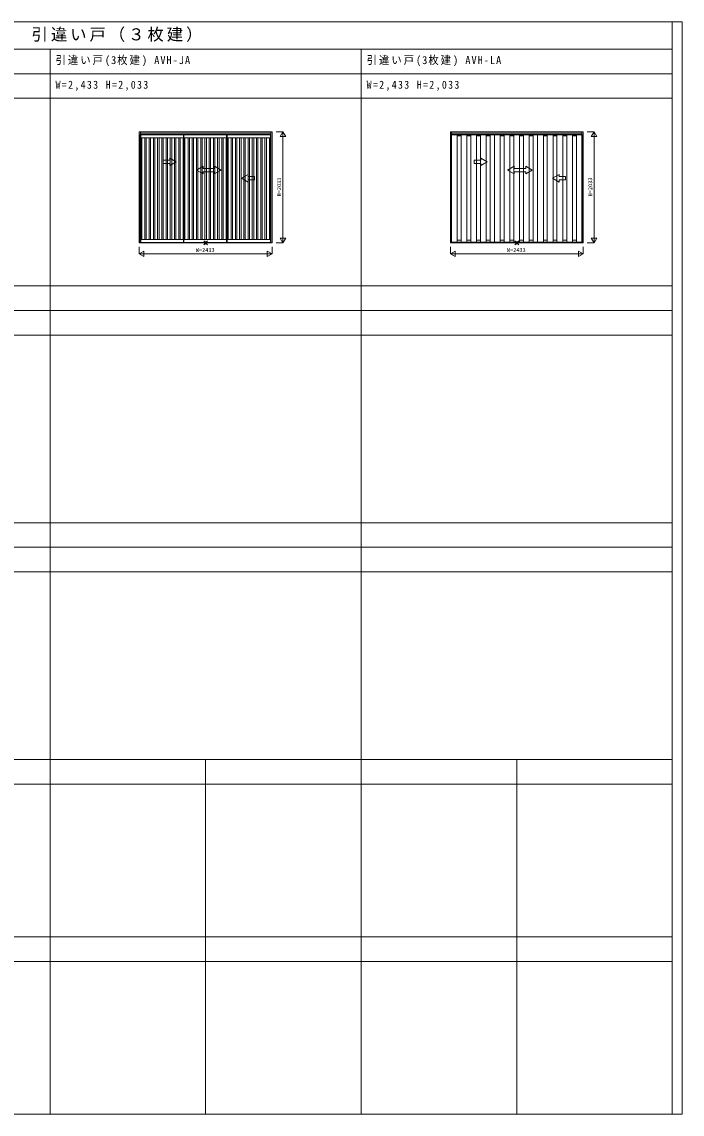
# Model space of a CAD drawing. Units: millimetres, scale not verified. Extents: x -21025 to 7656, y -14850 to 5150.
# Drawn here: x -4443 to 7656, y -14850 to 5150 of the extents above; entities that cross this region are included whole.
import ezdxf
from ezdxf.enums import TextEntityAlignment as Align

# ---------------------------------------------------------------- set-up
doc = ezdxf.new("R2010")
doc.units = ezdxf.units.MM
doc.header["$LTSCALE"] = 50
doc.linetypes.add('DASHED3', pattern=[4, 3, -1])
doc.layers.add('0-0_0', color=7, linetype='Continuous')
for name, color, linetype, lineweight in [('0-1_YKK_F1', 7, 'Continuous', 9), ('0-2_YKK_IN', 7, 'Continuous', 9), ('0-3_YKK_A1', 4, 'Continuous', 9), ('0-4_YKK_N1', 2, 'Continuous', 9)]:
    doc.layers.add(name, color=color, linetype=linetype, lineweight=lineweight)
doc.styles.add('ＭＳ ゴシック', font='')
doc.styles.get('ＭＳ ゴシック').set_extended_font_data('MS Gothic')

msp = doc.modelspace()

# ---------------------------------------------------------------- linework, layer by layer
at = {"layer": '0-1_YKK_F1'}
for p, q in [((-21025, 5150), (7656.02, 5150)), ((7475, -14850), (7475, 5150)), ((7656.02, -14850), (7656.02, 5150)), ((-21025, 4650), (7475, 4650)), ((-3925, -14850), (-3925, 4650)), ((1775, -14850), (1775, 4650)), ((-21025, 4200), (7475, 4200)), ((-21025, 3750), (7475, 3750)), ((-21025, 315), (7475, 315)), ((-21025, -135), (7475, -135)), ((-21025, -585), (7475, -585)), ((-21025, -4020), (7475, -4020)), ((-21025, -4470), (7475, -4470)), ((-21025, -4920), (7475, -4920)), ((-21025, -8355), (7475, -8355)), ((-1075, -14850), (-1075, -8355)), ((4625, -14850), (4625, -8355)), ((-21025, -8805), (7475, -8805)), ((-21025, -11602.5), (7475, -11602.5)), ((-21025, -12052.5), (7475, -12052.5)), ((-21025, -14850), (7656.02, -14850))]:
    msp.add_line(p, q, dxfattribs=at)
at = {"layer": '0-2_YKK_IN'}
for p, q in [((-1110.36, 1137.85), (-1039.64, 1067.15)), ((-1110.36, 1067.15), (-1039.64, 1137.85)), ((4589.64, 1137.85), (4660.36, 1067.15)), ((4589.64, 1067.15), (4660.36, 1137.85))]:
    msp.add_line(p, q, dxfattribs=at)
for centre in [(-1075, 1102.5), (4625, 1102.5)]:
    msp.add_circle(centre, 25, dxfattribs=at)
at = {"layer": '0-3_YKK_A1'}
for p, q in [((-2291.5, 3135.5), (-2291.5, 1102.5)), ((141.5, 3135.5), (-2291.5, 3135.5)), ((122, 3085.5), (-2272, 3085.5)), ((-2272, 1114.5), (-2272, 3085.5)), ((-2267.5, 3135.5), (-2267.5, 1102.5)), ((117.5, 3111.5), (-2267.5, 3111.5)), ((117.5, 3081.5), (-2267.5, 3081.5)), ((-2262.5, 1114.5), (-2262.5, 3085.5)), ((-1482, 3028.5), (-2262.5, 3028.5)), ((-2245.5, 1166.5), (-2245.5, 3028.5)), ((-2243.5, 1166.5), (-2243.5, 3028.5)), ((-2188.45, 3028.5), (-2188.45, 1166.5)), ((-2162.45, 1166.5), (-2162.45, 3028.5)), ((-2110.9, 3028.5), (-2110.9, 1166.5)), ((-2084.9, 1166.5), (-2084.9, 3028.5)), ((-2033.35, 3028.5), (-2033.35, 1166.5)), ((-2007.35, 1166.5), (-2007.35, 3028.5)), ((-1955.8, 3028.5), (-1955.8, 1166.5)), ((-1929.8, 1166.5), (-1929.8, 3028.5)), ((-1878.25, 3028.5), (-1878.25, 1166.5)), ((-1852.25, 1166.5), (-1852.25, 3028.5)), ((-1800.7, 3028.5), (-1800.7, 1166.5)), ((-1774.7, 1166.5), (-1774.7, 3028.5)), ((-1723.15, 3028.5), (-1723.15, 1166.5)), ((-1697.15, 1166.5), (-1697.15, 3028.5)), ((-1645.6, 3028.5), (-1645.6, 1166.5)), ((-1619.6, 1166.5), (-1619.6, 3028.5)), ((-1568.05, 3028.5), (-1568.05, 1166.5)), ((-1542.05, 1166.5), (-1542.05, 3028.5)), ((-1487, 3028.5), (-1487, 1166.5)), ((-1485, 3028.5), (-1485, 1166.5)), ((-1482, 1114.5), (-1482, 3085.5)), ((-1472.5, 1114.5), (-1472.5, 3085.5)), ((-692, 3028.5), (-1472.5, 3028.5)), ((-1455.5, 1166.5), (-1455.5, 3028.5)), ((-1453.5, 1166.5), (-1453.5, 3028.5)), ((-1398.45, 3028.5), (-1398.45, 1166.5)), ((-1372.45, 1166.5), (-1372.45, 3028.5)), ((-1320.9, 3028.5), (-1320.9, 1166.5)), ((-1294.9, 1166.5), (-1294.9, 3028.5)), ((-1243.35, 3028.5), (-1243.35, 1166.5)), ((-1217.35, 1166.5), (-1217.35, 3028.5)), ((-1165.8, 3028.5), (-1165.8, 1166.5)), ((-1139.8, 1166.5), (-1139.8, 3028.5)), ((-1088.25, 3028.5), (-1088.25, 1166.5)), ((-1062.25, 1166.5), (-1062.25, 3028.5)), ((-1010.7, 3028.5), (-1010.7, 1166.5)), ((-984.7, 1166.5), (-984.7, 3028.5)), ((-933.15, 3028.5), (-933.15, 1166.5)), ((-907.15, 1166.5), (-907.15, 3028.5)), ((-855.6, 3028.5), (-855.6, 1166.5)), ((-829.6, 1166.5), (-829.6, 3028.5)), ((-778.05, 3028.5), (-778.05, 1166.5)), ((-752.05, 1166.5), (-752.05, 3028.5)), ((-697, 3028.5), (-697, 1166.5)), ((-695, 3028.5), (-695, 1166.5)), ((-692, 3085.5), (-692, 1114.5)), ((-682.5, 1114.5), (-682.5, 3085.5)), ((112, 3028.5), (-682.5, 3028.5)), ((-665.5, 1166.5), (-665.5, 3028.5)), ((-663.5, 1166.5), (-663.5, 3028.5)), ((-608.45, 3028.5), (-608.45, 1166.5)), ((-582.45, 1166.5), (-582.45, 3028.5)), ((-530.9, 3028.5), (-530.9, 1166.5)), ((-504.9, 1166.5), (-504.9, 3028.5)), ((-453.35, 3028.5), (-453.35, 1166.5)), ((-427.35, 1166.5), (-427.35, 3028.5)), ((-375.8, 3028.5), (-375.8, 1166.5)), ((-349.8, 1166.5), (-349.8, 3028.5)), ((-298.25, 3028.5), (-298.25, 1166.5)), ((-272.25, 1166.5), (-272.25, 3028.5)), ((-220.7, 3028.5), (-220.7, 1166.5)), ((-194.7, 1166.5), (-194.7, 3028.5)), ((-143.15, 3028.5), (-143.15, 1166.5)), ((-117.15, 1166.5), (-117.15, 3028.5)), ((-65.6, 3028.5), (-65.6, 1166.5)), ((-39.6, 1166.5), (-39.6, 3028.5)), ((11.95, 3028.5), (11.95, 1166.5)), ((37.95, 1166.5), (37.95, 3028.5)), ((93, 3028.5), (93, 1166.5)), ((95, 3028.5), (95, 1166.5)), ((112, 3085.5), (112, 1114.5)), ((117.5, 1102.5), (117.5, 3135.5)), ((122, 1114.5), (122, 3085.5)), ((141.5, 1102.5), (141.5, 3135.5)), ((3408.5, 3135.5), (3408.5, 1102.5)), ((5841.5, 3135.5), (3408.5, 3135.5)), ((5822, 3085.5), (3428, 3085.5)), ((3428, 1114.5), (3428, 3085.5)), ((3432.5, 3135.5), (3432.5, 1102.5)), ((5817.5, 3111.5), (3432.5, 3111.5)), ((5817.5, 3081.5), (3432.5, 3081.5)), ((3533, 1114.5), (3533, 3080.5)), ((3533, 3060.5), (3605.25, 3060.5)), ((3605.25, 3080.5), (3605.25, 1114.5)), ((3710.25, 1114.5), (3710.25, 3080.5)), ((3710.25, 3060.5), (3782.5, 3060.5)), ((3782.5, 3080.5), (3782.5, 1114.5)), ((3887.5, 1114.5), (3887.5, 3080.5)), ((3887.5, 3060.5), (3959.75, 3060.5)), ((3959.75, 3080.5), (3959.75, 1114.5)), ((4064.75, 1114.5), (4064.75, 3080.5)), ((4064.75, 3060.5), (4137, 3060.5)), ((4137, 3080.5), (4137, 1114.5)), ((4218, 1114.5), (4218, 3085.5)), ((4323, 1114.5), (4323, 3080.5)), ((4323, 3060.5), (4395.25, 3060.5)), ((4395.25, 3080.5), (4395.25, 1114.5)), ((4500.25, 1114.5), (4500.25, 3080.5)), ((4500.25, 3060.5), (4572.5, 3060.5)), ((4572.5, 3080.5), (4572.5, 1114.5)), ((4677.5, 1114.5), (4677.5, 3080.5)), ((4677.5, 3060.5), (4749.75, 3060.5)), ((4749.75, 3080.5), (4749.75, 1114.5)), ((4854.75, 1114.5), (4854.75, 3080.5)), ((4854.75, 3060.5), (4927, 3060.5)), ((4927, 3080.5), (4927, 1114.5)), ((5008, 3085.5), (5008, 1114.5)), ((5113, 1114.5), (5113, 3080.5)), ((5113, 3060.5), (5185.25, 3060.5)), ((5185.25, 3080.5), (5185.25, 1114.5)), ((5290.25, 1114.5), (5290.25, 3080.5)), ((5290.25, 3060.5), (5362.5, 3060.5)), ((5362.5, 3080.5), (5362.5, 1114.5)), ((5467.5, 1114.5), (5467.5, 3080.5)), ((5467.5, 3060.5), (5539.75, 3060.5)), ((5539.75, 3080.5), (5539.75, 1114.5)), ((5644.75, 1114.5), (5644.75, 3080.5)), ((5644.75, 3060.5), (5717, 3060.5)), ((5717, 3080.5), (5717, 1114.5)), ((5817.5, 1102.5), (5817.5, 3135.5)), ((5822, 1114.5), (5822, 3085.5)), ((5841.5, 1102.5), (5841.5, 3135.5)), ((-1854, 2616.45), (-1854, 2556.45)), ((-1734, 2616.45), (-1854, 2616.45)), ((-1734, 2616.45), (-1734, 2655.73)), ((-1614, 2586.45), (-1734, 2655.73)), ((3846, 2616.45), (3846, 2556.45)), ((3966, 2616.45), (3846, 2616.45)), ((3966, 2616.45), (3966, 2655.73)), ((4086, 2586.45), (3966, 2655.73)), ((-1854, 2556.45), (-1734, 2556.45)), ((-1614, 2586.45), (-1734, 2517.17)), ((-1734, 2517.17), (-1734, 2556.45)), ((-1241.5, 2436.45), (-1121.5, 2505.73)), ((-1241.5, 2436.45), (-1121.5, 2366.45)), ((-1121.5, 2505.73), (-1121.5, 2466.45)), ((-1121.5, 2466.45), (-911.5, 2466.45)), ((-791.5, 2436.45), (-911.5, 2505.73)), ((-911.5, 2505.73), (-911.5, 2466.45)), ((-791.5, 2436.45), (-911.5, 2366.45)), ((-911.5, 2406.45), (-911.5, 2366.45)), ((3846, 2556.45), (3966, 2556.45)), ((4086, 2586.45), (3966, 2517.17)), ((3966, 2517.17), (3966, 2556.45)), ((4458.5, 2436.45), (4578.5, 2505.73)), ((4458.5, 2436.45), (4578.5, 2366.45)), ((4578.5, 2505.73), (4578.5, 2466.45)), ((4578.5, 2466.45), (4788.5, 2466.45)), ((4908.5, 2436.45), (4788.5, 2505.73)), ((4788.5, 2505.73), (4788.5, 2466.45)), ((4908.5, 2436.45), (4788.5, 2366.45)), ((4788.5, 2406.45), (4788.5, 2366.45)), ((-419, 2286.45), (-299, 2355.73)), ((-419, 2286.45), (-299, 2217.17)), ((-299, 2316.45), (-299, 2355.73)), ((-299, 2316.45), (-179, 2316.45)), ((-299, 2217.17), (-299, 2256.45)), ((-179, 2256.45), (-299, 2256.45)), ((-179, 2316.45), (-179, 2256.45)), ((5281, 2286.45), (5401, 2355.73)), ((5281, 2286.45), (5401, 2217.17)), ((5401, 2316.45), (5401, 2355.73)), ((5401, 2316.45), (5521, 2316.45)), ((5401, 2217.17), (5401, 2256.45)), ((5521, 2256.45), (5401, 2256.45)), ((5521, 2316.45), (5521, 2256.45)), ((-2291.5, 1102.5), (-2267.5, 1102.5)), ((-2272.2, 1114.5), (-2272.2, 1111)), ((-2257, 1114.5), (-2272.2, 1114.5)), ((-2272, 1114.5), (-2257, 1114.5)), ((-2257, 1110.5), (-2271.7, 1110.5)), ((117.5, 1106.5), (-2267.5, 1106.5)), ((117.5, 1102.5), (-2267.5, 1102.5)), ((-1482, 1166.5), (-2262.5, 1166.5)), ((-2257, 1114.5), (-2257, 1110.5)), ((-2257, 1110.5), (-1481.7, 1110.5)), ((-1482.2, 1114.5), (-1482.2, 1111)), ((-1467, 1114.5), (-1482.2, 1114.5)), ((-1482, 1114.5), (-1467, 1114.5)), ((-1467, 1110.5), (-1481.7, 1110.5)), ((-692, 1166.5), (-1472.5, 1166.5)), ((-1467, 1114.5), (-1467, 1110.5)), ((-1467, 1110.5), (-691.7, 1110.5)), ((-692.2, 1114.5), (-692.2, 1111)), ((-677, 1114.5), (-692.2, 1114.5)), ((-692, 1114.5), (-677, 1114.5)), ((-677, 1110.5), (-691.7, 1110.5)), ((112, 1166.5), (-682.5, 1166.5)), ((-677, 1114.5), (-677, 1110.5)), ((107, 1110.5), (-677, 1110.5)), ((107, 1114.5), (107, 1110.5)), ((107, 1114.5), (122.2, 1114.5)), ((122, 1114.5), (107, 1114.5)), ((107, 1110.5), (121.7, 1110.5)), ((117.5, 1102.5), (141.5, 1102.5)), ((122.2, 1114.5), (122.2, 1111)), ((3408.5, 1102.5), (3432.5, 1102.5)), ((3431, 1114.5), (3433.7, 1114.5)), ((3431, 1114.5), (4218, 1114.5)), ((3433.7, 1110.5), (3431, 1110.5)), ((5817.5, 1106.5), (3432.5, 1106.5)), ((5817.5, 1102.5), (3432.5, 1102.5)), ((3433.7, 1114.5), (3433.7, 1111)), ((3433.7, 1110.5), (4218.3, 1110.5)), ((3533, 1150.5), (3605.25, 1150.5)), ((3710.25, 1150.5), (3782.5, 1150.5)), ((3887.5, 1150.5), (3959.75, 1150.5)), ((4064.75, 1150.5), (4137, 1150.5)), ((4221, 1114.5), (4223.7, 1114.5)), ((4221, 1114.5), (5008, 1114.5)), ((4223.7, 1110.5), (4221, 1110.5)), ((4223.7, 1114.5), (4223.7, 1111)), ((4223.7, 1110.5), (5008.3, 1110.5)), ((4323, 1150.5), (4395.25, 1150.5)), ((4500.25, 1150.5), (4572.5, 1150.5)), ((4677.5, 1150.5), (4749.75, 1150.5)), ((4854.75, 1150.5), (4927, 1150.5)), ((5011, 1114.5), (5013.7, 1114.5)), ((5011, 1114.5), (5822, 1114.5)), ((5013.7, 1110.5), (5011, 1110.5)), ((5013.7, 1114.5), (5013.7, 1111)), ((5013.7, 1110.5), (5013.7, 1114.5)), ((5013.7, 1111), (5013.7, 1110.5)), ((5013.7, 1110.5), (5816.3, 1110.5)), ((5113, 1150.5), (5185.25, 1150.5)), ((5290.25, 1150.5), (5362.5, 1150.5)), ((5467.5, 1150.5), (5539.75, 1150.5)), ((5644.75, 1150.5), (5717, 1150.5)), ((5816.3, 1114.5), (5816.3, 1111)), ((5820.7, 1114.5), (5816.3, 1114.5)), ((5816.3, 1110.5), (5816.3, 1114.5)), ((5817.5, 1102.5), (5841.5, 1102.5)), ((5820.7, 1110.5), (5821.7, 1110.5)), ((5821.7, 1110.5), (5821.8, 1110.51)), ((5821.8, 1110.51), (5821.89, 1110.54)), ((5821.89, 1110.54), (5821.98, 1110.58)), ((5821.98, 1110.58), (5822.05, 1110.65)), ((5822.05, 1110.65), (5822.11, 1110.72)), ((5822.11, 1110.72), (5822.16, 1110.81)), ((5822.16, 1110.81), (5822.19, 1110.9)), ((5822.19, 1110.9), (5822.2, 1111))]:
    msp.add_line(p, q, dxfattribs=at)
at = {"layer": '0-3_YKK_A1', "linetype": 'DASHED3'}
for p, q in [((3533, 3080.5), (3533, 3085.5)), ((3605.25, 3085.5), (3605.25, 3080.5)), ((3710.25, 3080.5), (3710.25, 3085.5)), ((3782.5, 3085.5), (3782.5, 3080.5)), ((3887.5, 3080.5), (3887.5, 3085.5)), ((3959.75, 3085.5), (3959.75, 3080.5)), ((4064.75, 3080.5), (4064.75, 3085.5)), ((4137, 3085.5), (4137, 3080.5)), ((4323, 3080.5), (4323, 3085.5)), ((4395.25, 3085.5), (4395.25, 3080.5)), ((4500.25, 3080.5), (4500.25, 3085.5)), ((4572.5, 3085.5), (4572.5, 3080.5)), ((4677.5, 3080.5), (4677.5, 3085.5)), ((4749.75, 3085.5), (4749.75, 3080.5)), ((4854.75, 3080.5), (4854.75, 3085.5)), ((4927, 3085.5), (4927, 3080.5)), ((5113, 3080.5), (5113, 3085.5)), ((5185.25, 3085.5), (5185.25, 3080.5)), ((5290.25, 3080.5), (5290.25, 3085.5)), ((5362.5, 3085.5), (5362.5, 3080.5)), ((5467.5, 3080.5), (5467.5, 3085.5)), ((5539.75, 3085.5), (5539.75, 3080.5)), ((5644.75, 3080.5), (5644.75, 3085.5)), ((5717, 3085.5), (5717, 3080.5)), ((3427.8, 1111), (3427.81, 1110.91)), ((3427.81, 1110.91), (3427.83, 1110.83)), ((3427.83, 1110.83), (3427.87, 1110.75)), ((3427.87, 1110.75), (3427.92, 1110.68)), ((3427.92, 1110.68), (3427.98, 1110.62)), ((3427.98, 1110.62), (3428.05, 1110.57)), ((3428, 1114.5), (3431, 1114.5)), ((3428.05, 1110.57), (3428.13, 1110.53)), ((3428.13, 1110.53), (3428.21, 1110.51)), ((3428.21, 1110.51), (3428.3, 1110.5)), ((3429.3, 1110.5), (3428.3, 1110.5)), ((3429.3, 1114.5), (3431, 1114.5)), ((3431, 1110.5), (3429.3, 1110.5)), ((4217.8, 1111), (4217.81, 1110.91)), ((4217.81, 1110.91), (4217.83, 1110.83)), ((4217.83, 1110.83), (4217.87, 1110.75)), ((4217.87, 1110.75), (4217.92, 1110.68)), ((4217.92, 1110.68), (4217.98, 1110.62)), ((4217.98, 1110.62), (4218.05, 1110.57)), ((4218, 1114.5), (4221, 1114.5)), ((4218.05, 1110.57), (4218.13, 1110.53)), ((4218.13, 1110.53), (4218.21, 1110.51)), ((4218.21, 1110.51), (4218.3, 1110.5)), ((4219.3, 1110.5), (4218.3, 1110.5)), ((4219.3, 1114.5), (4221, 1114.5)), ((4221, 1110.5), (4219.3, 1110.5)), ((5007.8, 1111), (5007.81, 1110.91)), ((5007.81, 1110.91), (5007.83, 1110.83)), ((5007.83, 1110.83), (5007.87, 1110.75)), ((5007.87, 1110.75), (5007.92, 1110.68)), ((5007.92, 1110.68), (5007.98, 1110.62)), ((5007.98, 1110.62), (5008.05, 1110.57)), ((5008, 1114.5), (5011, 1114.5)), ((5008.05, 1110.57), (5008.13, 1110.53)), ((5008.13, 1110.53), (5008.21, 1110.51)), ((5008.21, 1110.51), (5008.3, 1110.5)), ((5009.3, 1110.5), (5008.3, 1110.5)), ((5009.3, 1114.5), (5011, 1114.5)), ((5011, 1110.5), (5009.3, 1110.5))]:
    msp.add_line(p, q, dxfattribs=at)
at = {"layer": '0-3_YKK_A1'}
for points in [[(-911.5, 2406.45), (-1121.5, 2406.45), (-1121.5, 2366.45)], [(4788.5, 2406.45), (4578.5, 2406.45), (4578.5, 2366.45)], [(3433.7, 1111), (3433.7, 1110.5), (3433.7, 1114.5)], [(4223.7, 1111), (4223.7, 1110.5), (4223.7, 1114.5)], [(5816.3, 1111), (5816.3, 1110.5), (5820.7, 1110.5)], [(5822.2, 1111), (5822.2, 1114.5), (5820.7, 1114.5)]]:
    msp.add_lwpolyline(points, dxfattribs=at)
at = {"layer": '0-3_YKK_A1', "linetype": 'DASHED3'}
for points in [[(3427.8, 1111), (3427.8, 1114.5), (3429.3, 1114.5)], [(4217.8, 1111), (4217.8, 1114.5), (4219.3, 1114.5)], [(5007.8, 1111), (5007.8, 1114.5), (5009.3, 1114.5)]]:
    msp.add_lwpolyline(points, dxfattribs=at)
at = {"layer": '0-3_YKK_A1'}
for centre, start, end in [((-2271.7, 1111), 180, 270), ((-1481.7, 1111), 180, 270), ((-691.7, 1111), 180, 270), ((121.7, 1111), 270, 0)]:
    msp.add_arc(centre, 0.5, start, end, dxfattribs=at)
at = {"layer": '0-4_YKK_N1'}
for p, q in [((216.5, 3135.5), (341.5, 3135.5)), ((291.5, 3048.9), (341.5, 3135.5)), ((291.5, 3048.9), (391.5, 3048.9)), ((341.5, 3135.5), (341.5, 1102.5)), ((341.5, 3135.5), (391.5, 3048.9)), ((5916.5, 3135.5), (6041.5, 3135.5)), ((5991.5, 3048.9), (6041.5, 3135.5)), ((5991.5, 3048.9), (6091.5, 3048.9)), ((6041.5, 3135.5), (6041.5, 1102.5)), ((6041.5, 3135.5), (6091.5, 3048.9)), ((141.5, 1027.5), (141.5, 902.5)), ((216.5, 1102.5), (341.5, 1102.5)), ((291.5, 1189.1), (341.5, 1102.5)), ((291.5, 1189.1), (391.5, 1189.1)), ((341.5, 1102.5), (391.5, 1189.1)), ((5841.5, 1027.5), (5841.5, 902.5)), ((5916.5, 1102.5), (6041.5, 1102.5)), ((5991.5, 1189.1), (6041.5, 1102.5)), ((5991.5, 1189.1), (6091.5, 1189.1)), ((6041.5, 1102.5), (6091.5, 1189.1)), ((-2291.5, 902.5), (141.5, 902.5)), ((-2291.5, 902.5), (-2204.9, 852.5)), ((-2204.9, 952.5), (-2204.9, 852.5)), ((54.9, 952.5), (54.9, 852.5)), ((54.9, 952.5), (141.5, 902.5)), ((54.9, 852.5), (141.5, 902.5)), ((3408.5, 902.5), (5841.5, 902.5)), ((3408.5, 902.5), (3495.1, 852.5)), ((3495.1, 952.5), (3495.1, 852.5)), ((5754.9, 952.5), (5754.9, 852.5)), ((5754.9, 952.5), (5841.5, 902.5)), ((5754.9, 852.5), (5841.5, 902.5))]:
    msp.add_line(p, q, dxfattribs=at)
for points in [[(-2291.5, 1027.5), (-2291.5, 902.5), (-2204.9, 952.5)], [(3408.5, 1027.5), (3408.5, 902.5), (3495.1, 952.5)]]:
    msp.add_lwpolyline(points, dxfattribs=at)

# ---------------------------------------------------------------- texts
at = {"layer": '0-0_0', "color": 3, "insert": (-20541.67, 4775), "char_height": 219.9, "attachment_point": 7, "style": 'ＭＳ ゴシック'}
msp.add_mtext('\\T1.18;ＡＶＨＳＰ＿０２\\~\\~アルミインテリア建材\\~\\~スクリーンパーティション\\~\\~室内引戸\\~\\~ラウンドレール\\~\\~引違い戸（３枚建）', dxfattribs=at)
at = {"layer": '0-0_0', "char_height": 146.6, "attachment_point": 7, "style": 'ＭＳ ゴシック'}
for s, insert in [('\\T1.19;\\W0.95;引違い戸(3枚建)\\~AVH-JA', (-3825, 4337.5)), ('\\T1.19;\\W0.95;引違い戸(3枚建)\\~AVH-LA', (1875, 4337.5)), ('\\T1.28;\\W0.9;W=2,433\\~H=2,033', (-3825, 3887.5)), ('\\T1.28;\\W0.9;W=2,433\\~H=2,033', (1875, 3887.5))]:
    msp.add_mtext(s, dxfattribs=dict(at, insert=insert))
at = {"layer": '0-4_YKK_N1', "color": 4, "style": 'ＭＳ ゴシック'}
for p in [(329.5, 1954), (6029.5, 1954)]:
    msp.add_text('H=2033', height=73.31, rotation=90, dxfattribs=at).set_placement(p, align=Align.BOTTOM_LEFT)
for p in [(-1255, 914.5), (4445, 914.5)]:
    msp.add_text('W=2433', height=73.31, dxfattribs=at).set_placement(p, align=Align.BOTTOM_LEFT)

doc.saveas('drawing.dxf')
